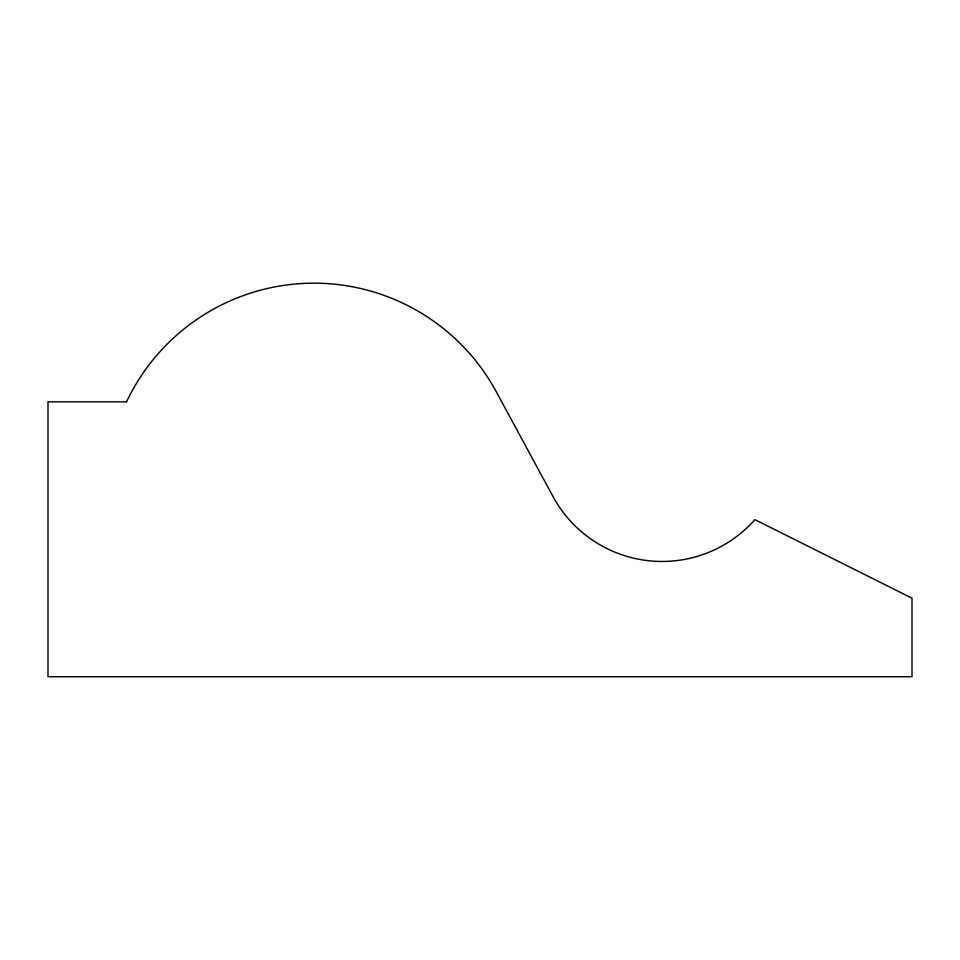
<?xml version="1.0" encoding="UTF-8"?>
<svg xmlns="http://www.w3.org/2000/svg" width="960" height="960" viewBox="0 0 960 960"><rect width="100%" height="100%" fill="white"/><g stroke="black" fill="none" stroke-linecap="round" stroke-linejoin="round"><path stroke-width="1.44" d="M126.54 401.844L48 401.844L48 676.752L912 676.752L912 598.2L754.908 519.66A124.056 124.056 0 0 1 552.936 496.44L496.344 391.86A207.348 207.348 0 0 0 126.54 401.844"/></g></svg>
